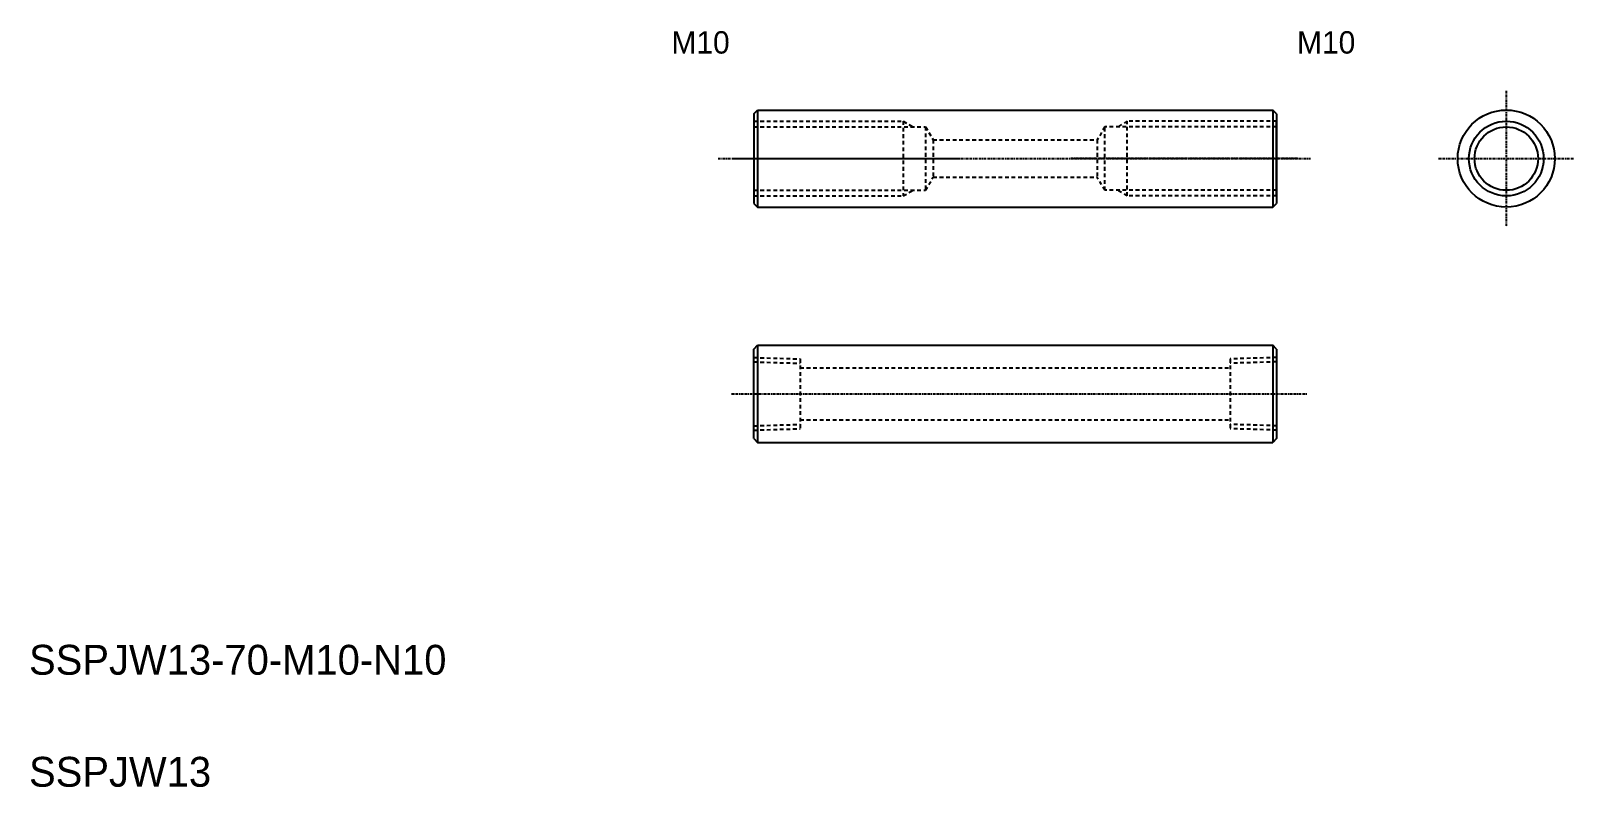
# Model space of a CAD drawing. Extents: x 173 to 379, y 70 to 171.
import ezdxf

# ---------------------------------------------------------------- set-up
doc = ezdxf.new("R2010")
doc.units = 0
doc.header["$LTSCALE"] = 0.25
doc.linetypes.add('CENTER', pattern=[2, 1.25, -0.25, 0.25, -0.25])
doc.linetypes.add('DASHED', pattern=[3.5, 2, -1.5])
doc.layers.get('0').update_dxf_attribs({"linetype": 'CONTINUOUS'})
doc.layers.add('CENTER', color=1, linetype='CENTER')

msp = doc.modelspace()

# ---------------------------------------------------------------- linework, layer by layer
for p, q in [((269.58, 159.72), (270.08, 160.22)), ((269.58, 159.72), (269.58, 147.72)), ((270.08, 160.22), (270.08, 147.22)), ((270.08, 160.22), (339.08, 160.22)), ((282.33, 160.22), (282.33, 160.22)), ((294.58, 160.22), (294.58, 160.22)), ((339.08, 160.22), (339.08, 147.22)), ((339.58, 159.72), (339.08, 160.22)), ((339.58, 159.72), (339.58, 147.72)), ((269.58, 158.72), (269.58, 148.72)), ((339.58, 148.72), (339.58, 158.72)), ((269.58, 147.72), (270.08, 147.22)), ((270.08, 147.22), (339.08, 147.22)), ((339.08, 147.22), (339.58, 147.72)), ((269.58, 128.22), (270.08, 128.72)), ((269.58, 116.22), (269.58, 128.22)), ((270.08, 128.72), (339.08, 128.72)), ((270.08, 128.72), (270.08, 115.72)), ((339.08, 128.72), (339.08, 115.72)), ((339.58, 128.22), (339.08, 128.72)), ((339.58, 128.22), (339.58, 116.22)), ((269.58, 116.22), (270.08, 115.72)), ((270.08, 115.72), (339.08, 115.72)), ((339.58, 116.22), (339.08, 115.72))]:
    msp.add_line(p, q)
at = {"color": 3, "linetype": 'DASHED'}
for p, q in [((269.58, 158.72), (289.58, 158.72)), ((269.58, 157.97), (292.58, 157.97)), ((289.58, 158.72), (289.58, 148.72)), ((289.58, 158.72), (290.88, 157.97)), ((292.58, 157.97), (292.58, 149.47)), ((292.58, 157.97), (293.59, 156.22)), ((316.58, 157.97), (315.57, 156.22)), ((316.58, 149.47), (316.58, 157.97)), ((339.58, 157.97), (316.58, 157.97)), ((319.58, 158.72), (318.28, 157.97)), ((319.58, 148.72), (319.58, 158.72)), ((339.58, 158.72), (319.58, 158.72)), ((293.59, 156.22), (315.57, 156.22)), ((293.59, 156.22), (293.59, 151.22)), ((315.57, 156.22), (315.57, 151.22)), ((292.58, 149.47), (293.59, 151.22)), ((293.59, 151.22), (315.57, 151.22)), ((316.58, 149.47), (315.57, 151.22)), ((269.58, 149.47), (292.58, 149.47)), ((289.58, 148.72), (290.88, 149.47)), ((339.58, 149.47), (316.58, 149.47)), ((319.58, 148.72), (318.28, 149.47)), ((269.58, 148.72), (289.58, 148.72)), ((339.58, 148.72), (319.58, 148.72)), ((269.58, 127.09), (275.78, 126.89)), ((269.58, 126.5), (275.78, 126.31)), ((275.78, 126.89), (275.78, 117.55)), ((339.58, 127.09), (333.38, 126.89)), ((333.38, 126.89), (333.38, 117.55)), ((339.58, 126.5), (333.38, 126.31)), ((275.78, 125.72), (333.38, 125.72)), ((269.58, 117.94), (275.78, 118.13)), ((275.78, 118.72), (333.38, 118.72)), ((339.58, 117.94), (333.38, 118.13)), ((269.58, 117.36), (275.78, 117.55)), ((339.58, 117.36), (333.38, 117.55))]:
    msp.add_line(p, q, dxfattribs=at)
for radius in [6.5, 4.25]:
    msp.add_circle((370.33, 153.72), radius)
at = {"color": 3}
msp.add_circle((370.33, 153.72), 5, dxfattribs=at)
at = {"layer": 'CENTER', "color": 1, "linetype": 'CENTER'}
for p, q in [((370.33, 162.81), (370.33, 144.63)), ((264.83, 153.72), (344.1, 153.72)), ((361.24, 153.72), (379.41, 153.72)), ((266.58, 122.22), (343.64, 122.22))]:
    msp.add_line(p, q, dxfattribs=at)
at = {"layer": 'CENTER', "linetype": 'CENTER'}
for p, q in [((266.79, 153.72), (297.2, 153.72)), ((342.37, 153.72), (311.96, 153.72))]:
    msp.add_line(p, q, dxfattribs=at)

# ---------------------------------------------------------------- texts
for s, height, p in [('M10', 3, (258.55, 167.78)), ('M10', 3, (342.31, 167.78)), ('SSPJW13-70-M10-N10', 4, (172.55, 84.61)), ('SSPJW13', 4, (172.55, 69.61))]:
    msp.add_text(s, height=height).set_placement(p)

doc.saveas('drawing.dxf')
